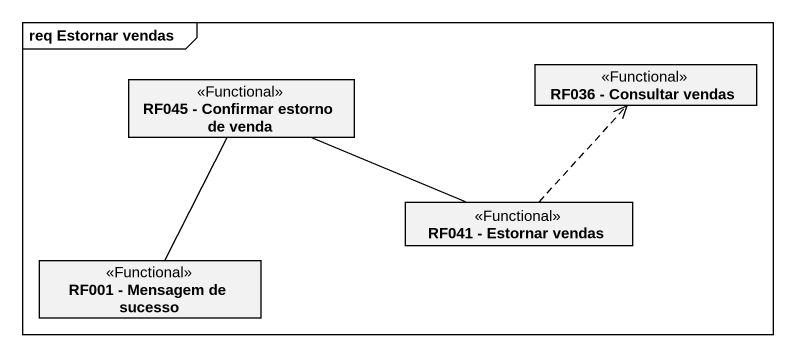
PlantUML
@startuml
mainframe req Estornar vendas
hide circle
hide empty members
class "RF045 - Confirmar estorno de venda" as RF045_Confirmar_estorno_de <<Functional>>
class "RF036 - Consultar vendas" as RF036_Consultar_vendas <<Functional>>
class "RF041 - Estornar vendas" as RF041_Estornar_vendas <<Functional>>
class "RF001 - Mensagem de sucesso" as RF001_Mensagem_de_sucesso <<Functional>>
RF045_Confirmar_estorno_de -- RF001_Mensagem_de_sucesso
RF041_Estornar_vendas -left- RF045_Confirmar_estorno_de
RF041_Estornar_vendas .up.> RF036_Consultar_vendas
@enduml
